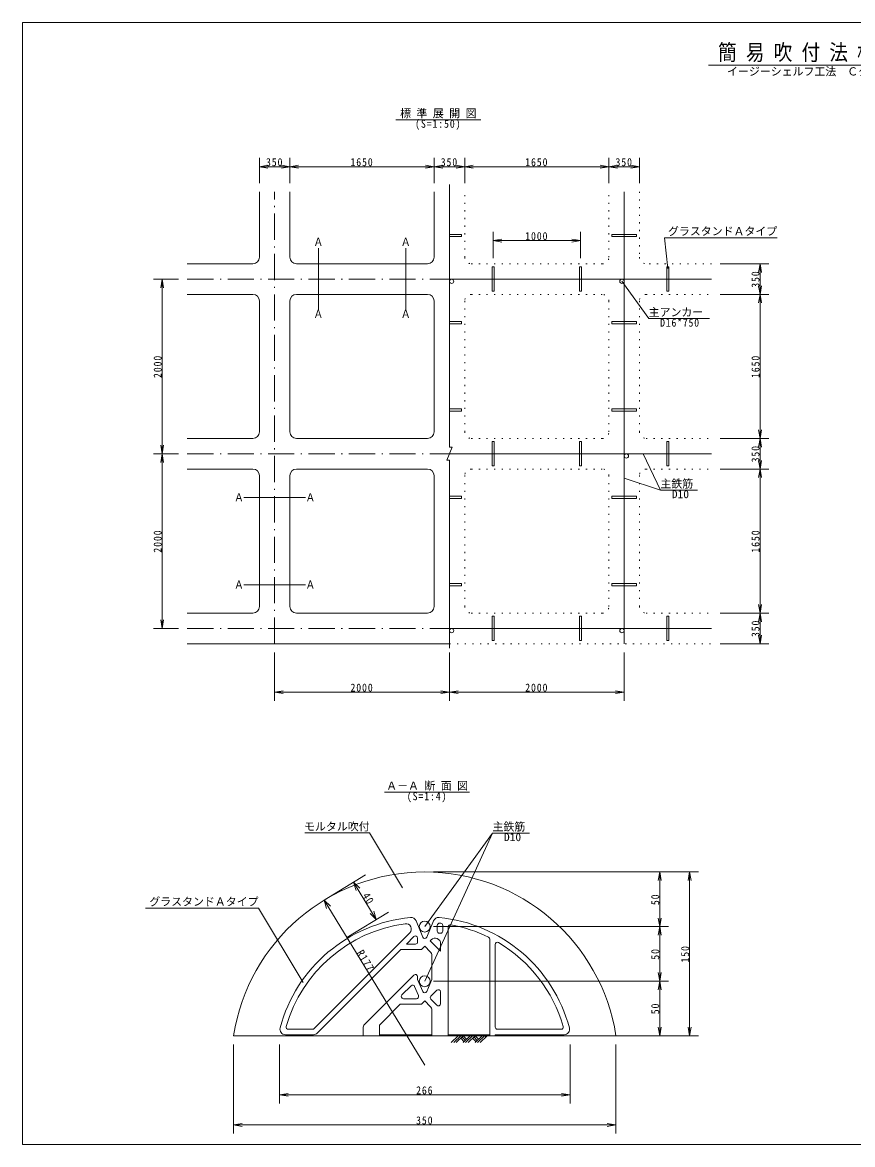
# Model space of a CAD drawing. Units: millimetres on the paper, scale 1:50, with parts at other scales. Extents: x 20 to 400, y 20 to 277.
# Drawn here: x 20 to 210, y 20 to 277 of the extents above; entities that cross this region are included whole.
import ezdxf
from ezdxf.enums import TextEntityAlignment as Align

# ---------------------------------------------------------------- set-up
doc = ezdxf.new("R2010")
doc.units = ezdxf.units.MM
doc.linetypes.add('DASHED_DOTTED', pattern=[9.25, 6, -1.5, 0.25, -1.5])
doc.linetypes.add('DOTTED', pattern=[1.75, 0.25, -1.5])
doc.layers.add('C', color=7, linetype='Continuous', lineweight=20)
doc.styles.add('ＭＳ ゴシック', font='')
doc.styles.get('ＭＳ ゴシック').set_extended_font_data('MS Gothic')

# ---------------------------------------------------------------- blocks, each defined once
blk = doc.blocks.new('open_arrow')
at = {"color": 0, "linetype": 'Continuous', "lineweight": -2}
blk.add_lwpolyline([(7.5, 1.25), (0, 0), (7.5, -1.25)], dxfattribs=at)

msp = doc.modelspace()

# ---------------------------------------------------------------- linework, layer by layer
at = {"layer": 'C'}
for p, q in [((20, 277), (400, 277)), ((20, 20), (20, 277)), ((242.986, 267.225), (177.014, 267.225)), ((124.896, 254.711), (105.456, 254.711)), ((74.228, 240.219), (74.228, 245.963)), ((81.228, 240.219), (81.228, 245.963)), ((114.228, 240.219), (114.228, 245.963)), ((121.228, 240.219), (121.228, 245.963)), ((154.228, 240.219), (154.228, 245.963)), ((161.228, 240.219), (161.228, 245.963)), ((74.228, 243.963), (81.228, 243.963)), ((81.228, 243.963), (114.228, 243.963)), ((114.228, 243.963), (121.228, 243.963)), ((121.228, 243.963), (154.228, 243.963)), ((154.228, 243.963), (161.228, 243.963)), ((117.728, 179.709), (117.728, 239.877)), ((74.228, 238.219), (74.228, 223.219)), ((81.228, 223.219), (81.228, 238.219)), ((114.228, 223.219), (114.228, 238.219)), ((157.728, 134.719), (157.728, 238.219)), ((127.728, 223.008), (127.728, 229.024)), ((147.728, 223.008), (147.728, 229.024)), ((117.728, 228.469), (120.518, 228.469)), ((117.728, 227.969), (120.518, 227.969)), ((120.518, 228.469), (120.518, 227.969)), ((127.728, 227.024), (147.728, 227.024)), ((154.938, 228.469), (160.518, 228.469)), ((154.938, 228.469), (154.938, 227.969)), ((154.938, 227.969), (160.518, 227.969)), ((160.518, 228.469), (160.518, 227.969)), ((192.762, 227.703), (166.923, 227.703)), ((166.923, 227.703), (167.729, 220.679)), ((87.728, 211.168), (87.728, 225.268)), ((107.728, 211.168), (107.728, 225.268)), ((57.728, 221.719), (72.728, 221.719)), ((82.728, 221.719), (112.728, 221.719)), ((179.728, 221.719), (190.834, 221.719)), ((188.834, 221.719), (188.834, 214.719)), ((127.478, 215.429), (127.478, 221.008)), ((127.478, 221.008), (127.978, 221.008)), ((127.978, 215.429), (127.978, 221.008)), ((147.478, 215.429), (147.478, 221.008)), ((147.478, 221.008), (147.978, 221.008)), ((147.978, 215.429), (147.978, 221.008)), ((167.478, 215.429), (167.478, 221.008)), ((167.478, 221.008), (167.978, 221.008)), ((167.978, 215.429), (167.978, 221.008)), ((55.728, 218.219), (49.984, 218.219)), ((51.984, 178.219), (51.984, 218.219)), ((177.728, 218.219), (117.728, 218.219)), ((157.228, 217.719), (163.336, 209.156)), ((72.728, 214.719), (57.728, 214.719)), ((82.728, 214.719), (112.728, 214.719)), ((127.478, 215.429), (127.978, 215.429)), ((147.478, 215.429), (147.978, 215.429)), ((167.478, 215.429), (167.978, 215.429)), ((179.728, 214.719), (190.834, 214.719)), ((188.834, 214.719), (188.834, 181.719)), ((74.228, 213.219), (74.228, 183.219)), ((81.228, 213.219), (81.228, 183.219)), ((114.228, 213.219), (114.228, 183.219)), ((117.728, 208.469), (120.518, 208.469)), ((120.518, 208.469), (120.518, 207.969)), ((154.938, 208.469), (160.518, 208.469)), ((154.938, 208.469), (154.938, 207.969)), ((160.518, 208.469), (160.518, 207.969)), ((163.336, 209.156), (177.241, 209.156)), ((117.728, 207.969), (120.518, 207.969)), ((154.938, 207.969), (160.518, 207.969)), ((117.728, 188.469), (120.518, 188.469)), ((117.728, 187.969), (120.518, 187.969)), ((120.518, 188.469), (120.518, 187.969)), ((154.938, 188.469), (160.518, 188.469)), ((154.938, 188.469), (154.938, 187.969)), ((154.938, 187.969), (160.518, 187.969)), ((160.518, 188.469), (160.518, 187.969)), ((72.728, 181.719), (57.728, 181.719)), ((82.728, 181.719), (112.728, 181.719)), ((127.478, 175.429), (127.478, 181.008)), ((127.478, 181.008), (127.978, 181.008)), ((127.978, 175.429), (127.978, 181.008)), ((147.478, 175.429), (147.478, 181.008)), ((147.478, 181.008), (147.978, 181.008)), ((147.978, 175.429), (147.978, 181.008)), ((167.478, 175.429), (167.478, 181.008)), ((167.478, 181.008), (167.978, 181.008)), ((167.978, 175.429), (167.978, 181.008)), ((179.728, 181.719), (190.834, 181.719)), ((188.834, 181.719), (188.834, 174.719)), ((55.728, 178.219), (49.984, 178.219)), ((51.984, 138.219), (51.984, 178.219)), ((117.119, 176.727), (118.337, 179.709)), ((118.337, 179.709), (117.728, 179.709)), ((177.728, 178.219), (117.728, 178.219)), ((166.016, 169.876), (162.071, 178.219)), ((117.728, 176.727), (117.119, 176.727)), ((117.728, 133.719), (117.728, 176.727)), ((127.478, 175.429), (127.978, 175.429)), ((147.478, 175.429), (147.978, 175.429)), ((167.478, 175.429), (167.978, 175.429)), ((72.728, 174.719), (57.728, 174.719)), ((74.228, 173.219), (74.228, 143.219)), ((81.228, 173.219), (81.228, 143.219)), ((82.728, 174.719), (112.728, 174.719)), ((114.228, 173.219), (114.228, 143.219)), ((166.016, 169.876), (157.728, 172.606)), ((179.728, 174.719), (190.834, 174.719)), ((188.834, 174.719), (188.834, 141.719)), ((166.016, 169.876), (174.486, 169.876)), ((70.678, 168.219), (84.778, 168.219)), ((117.728, 168.469), (120.518, 168.469)), ((117.728, 167.969), (120.518, 167.969)), ((120.518, 168.469), (120.518, 167.969)), ((154.938, 168.469), (160.518, 168.469)), ((154.938, 168.469), (154.938, 167.969)), ((154.938, 167.969), (160.518, 167.969)), ((160.518, 168.469), (160.518, 167.969)), ((70.678, 148.219), (84.778, 148.219)), ((117.728, 148.469), (120.518, 148.469)), ((117.728, 147.969), (120.518, 147.969)), ((120.518, 148.469), (120.518, 147.969)), ((154.938, 148.469), (160.518, 148.469)), ((154.938, 148.469), (154.938, 147.969)), ((154.938, 147.969), (160.518, 147.969)), ((160.518, 148.469), (160.518, 147.969)), ((72.728, 141.719), (57.728, 141.719)), ((82.728, 141.719), (112.728, 141.719)), ((179.728, 141.719), (190.834, 141.719)), ((188.834, 141.719), (188.834, 134.719)), ((127.478, 135.429), (127.478, 141.008)), ((127.478, 141.008), (127.978, 141.008)), ((127.978, 135.429), (127.978, 141.008)), ((147.478, 135.429), (147.478, 141.008)), ((147.478, 141.008), (147.978, 141.008)), ((147.978, 135.429), (147.978, 141.008)), ((167.478, 135.429), (167.478, 141.008)), ((167.478, 141.008), (167.978, 141.008)), ((167.978, 135.429), (167.978, 141.008)), ((55.728, 138.219), (49.984, 138.219)), ((177.728, 138.219), (117.728, 138.219)), ((117.728, 134.719), (57.728, 134.719)), ((127.478, 135.429), (127.978, 135.429)), ((147.478, 135.429), (147.978, 135.429)), ((167.478, 135.429), (167.978, 135.429)), ((179.728, 134.719), (190.834, 134.719)), ((77.728, 132.719), (77.728, 121.612)), ((117.728, 132.719), (117.728, 121.612)), ((157.728, 132.719), (157.728, 121.612)), ((117.728, 123.612), (77.728, 123.612)), ((157.728, 123.612), (117.728, 123.612)), ((122.345, 100.701), (102.905, 100.701)), ((99.453, 91.365), (84.654, 91.365)), ((99.453, 91.365), (106.983, 78.795)), ((127.593, 91.335), (112.085, 69.911)), ((127.593, 91.335), (112.085, 57.411)), ((127.593, 91.335), (136.062, 91.335)), ((114.085, 82.427), (167.873, 82.427)), ((157.835, 82.427), (174.713, 82.427)), ((165.873, 69.911), (165.873, 82.427)), ((172.713, 44.927), (172.713, 82.427)), ((89.023, 75.946), (98.539, 81.753)), ((95.782, 80.071), (100.999, 71.523)), ((112.085, 38.156), (89.023, 75.946)), ((74.035, 74.158), (48.196, 74.158)), ((74.035, 74.158), (84.258, 57.093)), ((94.24, 67.398), (103.755, 73.205)), ((111.623, 67.527), (110.086, 71.238)), ((112.547, 67.527), (114.084, 71.238)), ((114.085, 69.911), (167.873, 69.911)), ((114.96, 70.214), (114.96, 68.911)), ((116.21, 70.187), (116.21, 68.911)), ((116.21, 70.187), (116.21, 68.911)), ((117.46, 69.854), (117.46, 44.927)), ((165.873, 57.411), (165.873, 69.911)), ((86.75, 46.557), (108.654, 68.461)), ((107.871, 65.911), (109.607, 67.646)), ((110.46, 67.292), (110.46, 66.411)), ((113.576, 66.902), (113.323, 66.648)), ((115.46, 68.411), (115.71, 68.411)), ((126.96, 44.927), (126.96, 67.038)), ((87.487, 45.527), (106.621, 64.661)), ((111.335, 64.661), (106.621, 64.661)), ((109.96, 65.911), (107.871, 65.911)), ((112.085, 65.411), (111.335, 64.661)), ((112.085, 65.411), (113.344, 64.152)), ((115.71, 64.26), (113.323, 66.648)), ((115.71, 64.26), (115.71, 66.018)), ((128.21, 46.911), (128.21, 65.816)), ((113.71, 63.268), (113.71, 57.834)), ((128.21, 48.411), (128.21, 63.485)), ((98.326, 47.527), (109.607, 58.807)), ((110.46, 58.453), (110.46, 57.834)), ((111.623, 55.027), (110.46, 57.834)), ((112.547, 55.027), (113.71, 57.834)), ((114.085, 57.411), (167.873, 57.411)), ((165.873, 44.927), (165.873, 57.411)), ((106.831, 54.264), (108.957, 56.39)), ((109.773, 56.228), (110.653, 54.102)), ((113.498, 53.973), (114.857, 55.331)), ((115.71, 52.26), (115.71, 54.978)), ((101.857, 47.526), (106.492, 52.161)), ((111.335, 52.161), (106.492, 52.161)), ((107.185, 53.411), (110.191, 53.411)), ((112.085, 52.911), (111.335, 52.161)), ((112.085, 52.911), (113.344, 51.652)), ((113.498, 53.265), (114.857, 51.907)), ((113.71, 44.927), (113.71, 50.768)), ((80.862, 46.411), (86.396, 46.411)), ((97.96, 46.643), (97.96, 44.927)), ((101.71, 47.172), (101.71, 44.927)), ((143.308, 46.411), (128.71, 46.411)), ((68.335, 44.927), (167.873, 44.927)), ((80.183, 45.161), (86.604, 45.161)), ((113.71, 45.161), (101.71, 45.161)), ((126.96, 45.161), (117.46, 45.161)), ((119.734, 44.927), (118.144, 43.337)), ((118.46, 44.927), (118.46, 45.161)), ((120.304, 44.927), (118.714, 43.337)), ((120.874, 44.927), (119.284, 43.337)), ((120.304, 44.357), (121.099, 43.562)), ((120.589, 44.642), (121.384, 43.847)), ((122.464, 44.927), (120.874, 43.337)), ((120.874, 44.927), (121.669, 44.132)), ((123.034, 44.927), (121.444, 43.337)), ((123.604, 44.927), (122.014, 43.337)), ((123.034, 44.357), (123.829, 43.562)), ((123.319, 44.642), (124.114, 43.847)), ((123.604, 44.927), (124.399, 44.132)), ((125.194, 44.927), (123.604, 43.337)), ((125.764, 44.927), (124.174, 43.337)), ((126.334, 44.927), (124.744, 43.337)), ((125.96, 44.661), (125.96, 45.161)), ((143.988, 45.161), (128.21, 45.161)), ((128.21, 45.161), (128.21, 44.927)), ((157.835, 44.927), (174.713, 44.927)), ((68.335, 42.927), (68.335, 22.495)), ((78.815, 42.927), (78.815, 29.38)), ((145.367, 42.927), (145.367, 29.38)), ((155.835, 42.927), (155.835, 22.495)), ((78.815, 31.38), (145.367, 31.38)), ((68.335, 24.495), (155.835, 24.495)), ((20, 20), (400, 20))]:
    msp.add_line(p, q, dxfattribs=at)
at = {"layer": 'C', "linetype": 'DASHED_DOTTED'}
for p, q in [((77.728, 134.719), (77.728, 238.219)), ((57.728, 218.219), (117.728, 218.219)), ((57.728, 178.219), (117.728, 178.219)), ((57.728, 138.219), (117.728, 138.219))]:
    msp.add_line(p, q, dxfattribs=at)
at = {"layer": 'C', "linetype": 'DOTTED'}
for p, q in [((121.228, 223.219), (121.228, 238.219)), ((154.228, 223.219), (154.228, 238.219)), ((161.228, 238.219), (161.228, 223.219)), ((152.728, 221.719), (122.728, 221.719)), ((177.728, 221.719), (162.728, 221.719)), ((152.728, 214.719), (122.728, 214.719)), ((162.728, 214.719), (177.728, 214.719)), ((121.228, 213.219), (121.228, 183.219)), ((154.228, 213.219), (154.228, 183.219)), ((161.228, 213.219), (161.228, 183.219)), ((152.728, 181.719), (122.728, 181.719)), ((162.728, 181.719), (177.728, 181.719)), ((121.228, 173.219), (121.228, 143.219)), ((152.728, 174.719), (122.728, 174.719)), ((154.228, 173.219), (154.228, 143.219)), ((161.228, 173.219), (161.228, 143.219)), ((162.728, 174.719), (177.728, 174.719)), ((152.728, 141.719), (122.728, 141.719)), ((162.728, 141.719), (177.728, 141.719)), ((117.728, 134.719), (177.728, 134.719))]:
    msp.add_line(p, q, dxfattribs=at)
at = {"layer": 'C'}
for points in [[(96.347, 78.152), (95.782, 80.071), (97.23, 78.691)], [(89.587, 74.027), (89.023, 75.946), (90.471, 74.566)], [(100.434, 73.441), (100.999, 71.523), (99.551, 72.902)]]:
    msp.add_lwpolyline(points, dxfattribs=at)
for centre, radius in [((118.228, 217.719), 0.5), ((157.228, 217.719), 0.5), ((158.228, 177.719), 0.5), ((118.228, 137.719), 0.5), ((157.228, 137.719), 0.5), ((112.085, 69.911), 1.25), ((112.085, 57.411), 1.25)]:
    msp.add_circle(centre, radius, dxfattribs=at)
for centre, radius, start, end in [((72.728, 223.219), 1.5, 270, 0), ((82.728, 223.219), 1.5, 180, 270), ((112.728, 223.219), 1.5, 270, 0), ((72.728, 213.219), 1.5, 0, 90), ((82.728, 213.219), 1.5, 90, 180), ((112.728, 213.219), 1.5, 0, 90), ((72.728, 183.219), 1.5, 270, 360), ((82.728, 183.219), 1.5, 180, 270), ((112.728, 183.219), 1.5, 270, 0), ((72.728, 173.219), 1.5, 0, 90), ((82.728, 173.219), 1.5, 90, 180), ((112.728, 173.219), 1.5, 0, 90), ((72.728, 143.219), 1.5, 270, 360), ((82.728, 143.219), 1.5, 180, 270), ((112.728, 143.219), 1.5, 270, 0), ((112.085, 38.156), 44.271, 8.79741, 171.20259), ((112.085, 37.89), 34.271, 95.48117, 165.04596), ((108.931, 70.76), 1.25, 22.5, 95.48117), ((115.239, 70.76), 1.25, 84.51883, 157.5), ((112.085, 37.89), 34.271, 14.95404, 84.51883), ((112.085, 37.89), 33, 97.81053, 163.88512), ((107.77, 69.345), 1.25, 315, 97.81053), ((115.46, 70.214), 0.5, 84.03931, 180), ((112.085, 37.89), 33, 83.59599, 84.03931), ((115.71, 70.187), 0.5, 0, 83.59599), ((117.96, 69.854), 0.5, 79.58543, 180), ((112.085, 37.89), 33, 63.74879, 79.58543), ((109.96, 67.292), 0.5, 0, 135), ((112.085, 67.718), 0.5, 202.5, 337.5), ((114.46, 66.018), 1.25, 0, 135), ((115.46, 68.911), 0.5, 180, 270), ((115.71, 68.911), 0.5, 270, 0), ((126.46, 67.038), 0.5, 0, 63.74879), ((109.96, 66.411), 0.5, 270, 0), ((128.71, 65.816), 0.5, 59.23364, 180), ((112.085, 37.89), 33, 16.11488, 59.23364), ((112.46, 63.268), 1.25, 0, 45), ((109.96, 58.453), 0.5, 0, 135), ((107.185, 53.911), 0.5, 135, 270), ((109.311, 56.036), 0.5, 22.5, 135), ((110.191, 53.911), 0.5, 270, 22.5), ((112.085, 55.218), 0.5, 202.5, 337.5), ((113.852, 53.619), 0.5, 135, 225), ((115.21, 54.978), 0.5, 0, 135), ((112.46, 50.768), 1.25, 0, 45), ((115.21, 52.26), 0.5, 225, 0), ((80.183, 46.411), 1.25, 165.04596, 270), ((80.862, 46.911), 0.5, 163.88512, 270), ((86.396, 46.911), 0.5, 270, 315), ((99.21, 46.643), 1.25, 135, 180), ((102.21, 47.172), 0.5, 135, 180), ((128.71, 46.911), 0.5, 180, 270), ((143.308, 46.911), 0.5, 270, 16.11488), ((143.988, 46.411), 1.25, 270, 14.95404), ((86.604, 46.411), 1.25, 270, 315)]:
    msp.add_arc(centre, radius, start, end, dxfattribs=at)
at = {"layer": 'C', "linetype": 'DOTTED'}
for centre, start, end in [((122.728, 223.219), 180, 270), ((152.728, 223.219), 270, 0), ((162.728, 223.219), 180, 270), ((122.728, 213.219), 90, 180), ((152.728, 213.219), 0, 90), ((162.728, 213.219), 90, 180), ((122.728, 183.219), 180, 270), ((152.728, 183.219), 270, 0), ((162.728, 183.219), 180, 270), ((122.728, 173.219), 90, 180), ((152.728, 173.219), 0, 90), ((162.728, 173.219), 90, 180), ((122.728, 143.219), 180, 270), ((152.728, 143.219), 270, 0), ((162.728, 143.219), 180, 270)]:
    msp.add_arc(centre, 1.5, start, end, dxfattribs=at)

# ---------------------------------------------------------------- block references
at = {"layer": 'C', "xscale": 0.263, "yscale": 0.263}
for p in [(74.228, 243.963), (81.228, 243.963), (114.228, 243.963), (121.228, 243.963), (154.228, 243.963), (127.728, 227.024), (77.728, 123.612), (117.728, 123.612), (78.815, 31.38), (68.335, 24.495)]:
    msp.add_blockref('open_arrow', p, dxfattribs=at)
for p, rotation in [((81.228, 243.963), 180), ((114.228, 243.963), 180), ((121.228, 243.963), 180), ((154.228, 243.963), 180), ((161.228, 243.963), 180), ((147.728, 227.024), 180), ((188.834, 221.719), 270), ((51.984, 218.219), 270), ((188.834, 214.719), 90), ((188.834, 214.719), 270), ((188.834, 181.719), 90), ((51.984, 178.219), 90), ((188.834, 181.719), 270), ((51.984, 178.219), 270), ((188.834, 174.719), 90), ((188.834, 174.719), 270), ((188.834, 141.719), 90), ((188.834, 141.719), 270), ((51.984, 138.219), 90), ((188.834, 134.719), 90), ((117.728, 123.612), 180), ((157.728, 123.612), 180), ((165.873, 82.427), 270), ((172.713, 82.427), 270), ((165.873, 69.911), 90), ((165.873, 69.911), 270), ((165.873, 57.411), 90), ((165.873, 57.411), 270), ((165.873, 44.927), 90), ((172.713, 44.927), 90), ((145.367, 31.38), 180), ((155.835, 24.495), 180)]:
    msp.add_blockref('open_arrow', p, dxfattribs=dict(at, rotation=rotation))

# ---------------------------------------------------------------- texts
at = {"layer": 'C', "style": 'ＭＳ ゴシック'}
for s, height, width, p in [('簡 易 吹 付 法 枠 工 詳 細 図', 3.666, 0.85, (210, 267.225)), ('Ａ', 1.833, 0.9, (87.728, 225.268)), ('Ａ', 1.833, 0.9, (107.728, 225.268))]:
    msp.add_text(s, height=height, dxfattribs=dict(at, width=width)).set_placement(p, align=Align.BOTTOM_CENTER)
msp.add_text('イージーシェルフ工法\u3000Ｃタイプ\u3000(350*150*2000)', height=1.833, dxfattribs=at).set_placement((210, 266.685), align=Align.TOP_CENTER)
for s, p in [('標 準 展 開 図', (115.176, 254.711)), ('Ａ－Ａ 断 面 図', (112.625, 100.701))]:
    msp.add_text(s, height=1.833, dxfattribs=at).set_placement(p, align=Align.BOTTOM_CENTER)
for s, p in [('グラスタンドＡタイプ', (192.762, 227.703)), ('モルタル吹付', (99.453, 91.365)), ('グラスタンドＡタイプ', (74.035, 74.158))]:
    msp.add_text(s, height=1.833, dxfattribs=at).set_placement(p, align=Align.BOTTOM_RIGHT)
at = {"layer": 'C', "style": 'ＭＳ ゴシック', "width": 0.9}
for p in [(87.728, 211.168), (107.728, 211.168)]:
    msp.add_text('Ａ', height=1.833, dxfattribs=at).set_placement(p, align=Align.TOP_CENTER)
at = {"layer": 'C', "style": 'ＭＳ ゴシック'}
for s, p in [('主アンカー', (163.336, 209.156)), ('主鉄筋', (166.016, 169.876)), ('主鉄筋', (127.593, 91.335))]:
    msp.add_text(s, height=1.833, dxfattribs=at).set_placement(p, align=Align.BOTTOM_LEFT)
at = {"layer": 'C', "style": 'ＭＳ ゴシック', "width": 1.05}
for p in [(166.016, 169.876), (127.593, 91.335)]:
    msp.add_text('\u3000D10', height=1.833, dxfattribs=at).set_placement(p, align=Align.TOP_LEFT)
at = {"layer": 'C', "style": 'ＭＳ ゴシック', "width": 0.9}
for p in [(70.678, 168.219), (70.678, 148.219)]:
    msp.add_text('Ａ', height=1.833, dxfattribs=at).set_placement(p, align=Align.MIDDLE_RIGHT)
for p in [(84.778, 168.219), (84.778, 148.219)]:
    msp.add_text('Ａ', height=1.833, dxfattribs=at).set_placement(p, align=Align.MIDDLE_LEFT)
at = {"layer": 'C', "char_height": 1.833, "style": 'ＭＳ ゴシック'}
for s, insert, attachment_point in [('\\T1.18;\\W0.9;(S=1:50)', (115.176, 254.711), 2), ('\\T1.18;\\W0.9;350', (77.728, 244.062), 8), ('\\T1.18;\\W0.9;1650', (97.728, 244.062), 8), ('\\T1.18;\\W0.9;350', (117.728, 244.062), 8), ('\\T1.18;\\W0.9;1650', (137.728, 244.062), 8), ('\\T1.18;\\W0.9;350', (157.728, 244.062), 8), ('\\T1.18;\\W0.9;1000', (137.728, 227.124), 8), ('\\T1.16;\\W0.9;\u3000D16*750', (163.336, 209.156), 1), ('\\T1.18;\\W0.9;2000', (97.728, 123.713), 8), ('\\T1.18;\\W0.9;2000', (137.728, 123.713), 8), ('\\T1.18;\\W0.9;(S=1:4)', (112.625, 100.701), 2), ('\\T1.18;\\W0.9;266', (112.091, 31.48), 8), ('\\T1.18;\\W0.9;350', (112.085, 24.595), 8)]:
    msp.add_mtext(s, dxfattribs=dict(at, insert=insert, attachment_point=attachment_point))
at = {"layer": 'C', "char_height": 1.833, "attachment_point": 8, "style": 'ＭＳ ゴシック'}
for s, insert, rotation in [('\\T1.18;\\W0.9;350', (188.734, 218.219), 90), ('\\T1.18;\\W0.9;2000', (51.884, 198.219), 90), ('\\T1.18;\\W0.9;1650', (188.734, 198.219), 90), ('\\T1.18;\\W0.9;350', (188.734, 178.219), 90), ('\\T1.18;\\W0.9;2000', (51.884, 158.219), 90), ('\\T1.18;\\W0.9;1650', (188.734, 158.219), 90), ('\\T1.18;\\W0.9;350', (188.734, 138.219), 90), ('\\T1.18;\\W0.9;40', (98.366, 75.829), 301.395), ('\\T1.18;\\W0.9;50', (165.773, 76.169), 90), ('\\T1.18;\\W0.9;R177', (97.768, 61.617), 301.395), ('\\T1.18;\\W0.9;50', (165.773, 63.661), 90), ('\\T1.18;\\W0.9;150', (172.613, 63.677), 90), ('\\T1.18;\\W0.9;50', (165.773, 51.169), 90)]:
    msp.add_mtext(s, dxfattribs=dict(at, insert=insert, rotation=rotation))

doc.saveas('drawing.dxf')
